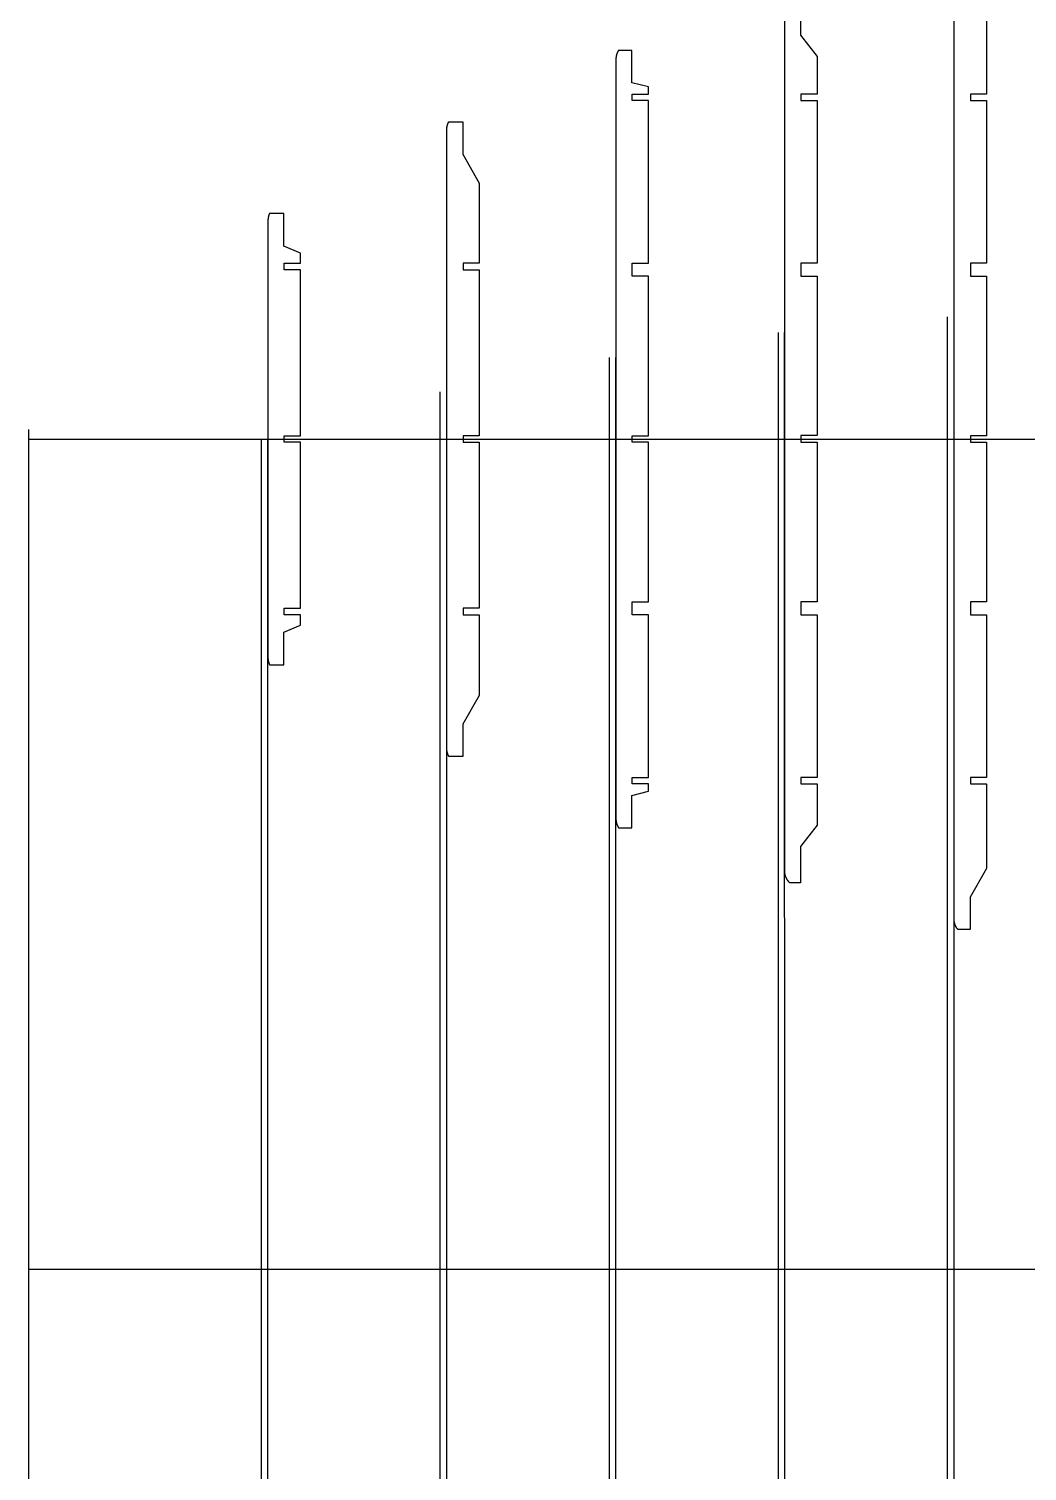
# Model space of a CAD drawing. Header units: inches. Extents: x -1514 to 1282, y -2074 to 286.
# Drawn here: x 233.9 to 295.3, y -56.2 to 32.5 of the extents above; entities that cross this region are included whole.
import ezdxf

# ---------------------------------------------------------------- set-up
doc = ezdxf.new("R2010")
doc.units = ezdxf.units.IN
doc.header["$LTSCALE"] = 0.1
doc.header["$MEASUREMENT"] = 0

msp = doc.modelspace()

# ---------------------------------------------------------------- linework, layer by layer
for p, q in [((290.35966, -144.93508), (290.35966, 14.7903)), ((290.75966, -144.93508), (290.75966, 14.7903)), ((279.96276, -144.93508), (279.95101, 13.82188)), ((280.35141, -144.93508), (280.33966, 13.82191)), ((269.55966, -144.93508), (269.55966, 12.28618)), ((269.95966, -144.93508), (269.95966, 12.28618)), ((259.15966, -144.93508), (259.15966, 10.16935)), ((259.55966, -144.93508), (259.55966, 10.16935)), ((233.85513, -144.93508), (233.85513, 7.85454)), ((233.85513, 7.27605), (470.09796, 7.27605)), ((248.15966, -144.93508), (248.15966, 7.27605)), ((248.55966, -144.93508), (248.55966, 7.27605)), ((233.85513, -43.78328), (430.05717, -43.78328))]:
    msp.add_line(p, q)
at = {"color": 7, "linetype": 'Continuous', "lineweight": 25}
for points in [[(292.75966, 33.66588), (292.75966, 28.49029), (291.75966, 28.49029), (291.75966, 28.09029), (292.75966, 28.09029), (292.75966, 18.09029), (291.75966, 18.09029), (291.75966, 17.29029), (292.75966, 17.29029), (292.75966, 7.47605), (291.75966, 7.47605), (291.75966, 7.07605), (292.75966, 7.07605), (292.75966, -2.73819), (291.75966, -2.73819), (291.75966, -3.53819), (292.75966, -3.53819), (292.75966, -13.53819), (291.75966, -13.53819), (291.75966, -13.93819), (292.75966, -13.93819), (292.75966, -14.41052), (292.75966, -14.88284), (292.75966, -15.35517), (292.75966, -15.8275), (292.75966, -16.29982), (292.75966, -16.77215), (292.75966, -17.24448), (292.75966, -17.71681), (292.75966, -18.18913), (292.75966, -18.66146), (292.75966, -19.13379), (291.73961, -20.90055), (291.73961, -22.90055), (290.99916, -22.90055), (290.99557, -22.89635), (290.99201, -22.89212), (290.98848, -22.88787), (290.98496, -22.8836), (290.98147, -22.8793), (290.978, -22.87499), (290.97456, -22.87065), (290.97114, -22.86629), (290.96774, -22.86191), (290.96437, -22.85751), (290.96102, -22.85309), (290.9577, -22.84865), (290.9544, -22.84419), (290.95112, -22.83971), (290.94787, -22.83521), (290.94464, -22.83069), (290.94144, -22.82615), (290.93826, -22.8216), (290.93511, -22.81702), (290.93198, -22.81243), (290.92888, -22.80781), (290.9258, -22.80318), (290.92275, -22.79853), (290.91972, -22.79387), (290.91672, -22.78919), (290.91375, -22.78449), (290.9108, -22.77977), (290.90788, -22.77504), (290.90498, -22.77029), (290.90211, -22.76552), (290.89927, -22.76074), (290.89645, -22.75594), (290.89366, -22.75113), (290.8909, -22.7463), (290.88816, -22.74146), (290.88545, -22.7366), (290.88277, -22.73173), (290.88012, -22.72684), (290.87749, -22.72194), (290.87489, -22.71702), (290.87232, -22.7121), (290.86977, -22.70715), (290.86726, -22.7022), (290.86477, -22.69723), (290.86231, -22.69225), (290.85987, -22.68726), (290.85747, -22.68226), (290.85509, -22.67724), (290.85275, -22.67221), (290.85043, -22.66717), (290.84814, -22.66212), (290.84588, -22.65706), (290.84365, -22.65198), (290.84145, -22.6469), (290.83928, -22.64181), (290.83713, -22.6367), (290.83502, -22.63159), (290.83294, -22.62646), (290.83088, -22.62133), (290.82886, -22.61619), (290.82686, -22.61104), (290.8249, -22.60587), (290.82296, -22.60069), (290.82105, -22.59549), (290.81917, -22.59029), (290.81732, -22.58507), (290.81549, -22.57984), (290.8137, -22.5746), (290.81193, -22.56934), (290.81019, -22.56408), (290.80848, -22.5588), (290.8068, -22.55351), (290.80515, -22.54822), (290.80352, -22.54291), (290.80193, -22.53759), (290.80036, -22.53226), (290.79882, -22.52692), (290.79732, -22.52157), (290.79584, -22.51622), (290.79439, -22.51085), (290.79297, -22.50548), (290.79157, -22.50009), (290.79021, -22.4947), (290.78888, -22.4893), (290.78757, -22.4839), (290.7863, -22.47848), (290.78505, -22.47306), (290.78384, -22.46763), (290.78265, -22.46219), (290.78149, -22.45675), (290.78036, -22.4513), (290.77926, -22.44585), (290.7782, -22.44039), (290.77716, -22.43492), (290.77615, -22.42945), (290.77517, -22.42397), (290.77421, -22.41849), (290.77329, -22.41301), (290.7724, -22.40752), (290.77154, -22.40202), (290.77071, -22.39653), (290.76991, -22.39102), (290.76914, -22.38552), (290.76839, -22.38001), (290.76768, -22.3745), (290.767, -22.36899), (290.76635, -22.36347), (290.76573, -22.35795), (290.76514, -22.35243), (290.76457, -22.34691), (290.76404, -22.34139), (290.76354, -22.33587), (290.76307, -22.33034), (290.76263, -22.32482), (290.76222, -22.31929), (290.76184, -22.31376), (290.76149, -22.30824), (290.76118, -22.30271), (290.76089, -22.29719), (290.76063, -22.29166), (290.7604, -22.28614), (290.76021, -22.28054), (290.76004, -22.27495), (290.7599, -22.26935), (290.75979, -22.26374), (290.75972, -22.25814), (290.75967, -22.25254), (290.75966, -22.24694), (290.75966, 36.79904)], [(282.32592, 7.49487), (281.34092, 7.49487), (281.34088, 7.07606), (282.34088, 7.07606), (282.34088, -2.73819), (281.34088, -2.73819), (281.34088, -3.53818), (282.34088, -3.53818), (282.34088, -13.53819), (281.34088, -13.53819), (281.34088, -13.93819), (282.34088, -13.93819), (282.34088, -14.16928), (282.34088, -14.40037), (282.34088, -14.63147), (282.34088, -14.86256), (282.34088, -15.09366), (282.34088, -15.32476), (282.34088, -15.55585), (282.34088, -15.78695), (282.34088, -16.01804), (282.34088, -16.24914), (282.34088, -16.47681), (281.32085, -17.78908), (281.32085, -20.03251), (280.66635, -20.03251), (280.66431, -20.03064), (280.66188, -20.02838), (280.65945, -20.02612), (280.65703, -20.02385), (280.65462, -20.02157), (280.65222, -20.01928), (280.64982, -20.01698), (280.64744, -20.01467), (280.64506, -20.01235), (280.64268, -20.01002), (280.64032, -20.00769), (280.63796, -20.00534), (280.63561, -20.00299), (280.63326, -20.00063), (280.63093, -19.99826), (280.6286, -19.99588), (280.62628, -19.99349), (280.62397, -19.9911), (280.62167, -19.98869), (280.61937, -19.98628), (280.61708, -19.98386), (280.6148, -19.98143), (280.61253, -19.97899), (280.61027, -19.97655), (280.60801, -19.97409), (280.60576, -19.97163), (280.60352, -19.96916), (280.60129, -19.96668), (280.59907, -19.9642), (280.59685, -19.9617), (280.59465, -19.9592), (280.59245, -19.95669), (280.59026, -19.95417), (280.58807, -19.95165), (280.5859, -19.94912), (280.58373, -19.94658), (280.58158, -19.94403), (280.57943, -19.94147), (280.57729, -19.93891), (280.57516, -19.93634), (280.57303, -19.93376), (280.57092, -19.93118), (280.56881, -19.92858), (280.56671, -19.92599), (280.56463, -19.92338), (280.56255, -19.92076), (280.56047, -19.91814), (280.55841, -19.91552), (280.55636, -19.91288), (280.55431, -19.91024), (280.55227, -19.90759), (280.55025, -19.90494), (280.54823, -19.90227), (280.54622, -19.89961), (280.54422, -19.89693), (280.54223, -19.89425), (280.54024, -19.89156), (280.53827, -19.88886), (280.5363, -19.88616), (280.53435, -19.88345), (280.5324, -19.88074), (280.53046, -19.87802), (280.52854, -19.87529), (280.52662, -19.87256), (280.52471, -19.86982), (280.52281, -19.86707), (280.52092, -19.86432), (280.51903, -19.86157), (280.51716, -19.8588), (280.5153, -19.85603), (280.51345, -19.85326), (280.5116, -19.85048), (280.50977, -19.84769), (280.50794, -19.8449), (280.50613, -19.8421), (280.50432, -19.83929), (280.50252, -19.83649), (280.50074, -19.83367), (280.49896, -19.83085), (280.49719, -19.82802), (280.49544, -19.82519), (280.49369, -19.82236), (280.49195, -19.81952), (280.49022, -19.81667), (280.4885, -19.81382), (280.48679, -19.81096), (280.4851, -19.8081), (280.48341, -19.80523), (280.48173, -19.80236), (280.48006, -19.79948), (280.4784, -19.7966), (280.47675, -19.79371), (280.47511, -19.79082), (280.47349, -19.78792), (280.47187, -19.78502), (280.47026, -19.78212), (280.46866, -19.77921), (280.46707, -19.77629), (280.4655, -19.77337), (280.46393, -19.77045), (280.46237, -19.76752), (280.46082, -19.76458), (280.45928, -19.76164), (280.45775, -19.75869), (280.45623, -19.75573), (280.45472, -19.75277), (280.45322, -19.74981), (280.45172, -19.74683), (280.45024, -19.74385), (280.44877, -19.74087), (280.4473, -19.73788), (280.44585, -19.73489), (280.4444, -19.73189), (280.44297, -19.72888), (280.44154, -19.72587), (280.44012, -19.72286), (280.43872, -19.71983), (280.43732, -19.71681), (280.43593, -19.71378), (280.43455, -19.71074), (280.43319, -19.7077), (280.43183, -19.70465), (280.43048, -19.7016), (280.42914, -19.69855), (280.42781, -19.69549), (280.42649, -19.69242), (280.42518, -19.68935), (280.42388, -19.68628), (280.42259, -19.6832), (280.42131, -19.68011), (280.42004, -19.67703), (280.41878, -19.67393), (280.41752, -19.67084), (280.41628, -19.66774), (280.41505, -19.66463), (280.41383, -19.66152), (280.41262, -19.65841), (280.41141, -19.65529), (280.41022, -19.65217), (280.40904, -19.64904), (280.40786, -19.64591), (280.4067, -19.64278), (280.40555, -19.63964), (280.4044, -19.6365), (280.40327, -19.63335), (280.40215, -19.6302), (280.40103, -19.62705), (280.39993, -19.62389), (280.39884, -19.62073), (280.39775, -19.61757), (280.39668, -19.6144), (280.39562, -19.61123), (280.39456, -19.60806), (280.39352, -19.60488), (280.39249, -19.6017), (280.39146, -19.59852), (280.39045, -19.59533), (280.38945, -19.59214), (280.38845, -19.58895), (280.38747, -19.58575), (280.3865, -19.58256), (280.38553, -19.57935), (280.38458, -19.57615), (280.38364, -19.57294), (280.38271, -19.56973), (280.38178, -19.56652), (280.38087, -19.5633), (280.37997, -19.56009), (280.37908, -19.55687), (280.3782, -19.55364), (280.37732, -19.55042), (280.37646, -19.54719), (280.37561, -19.54396), (280.37477, -19.54073), (280.37394, -19.53749), (280.37312, -19.53426), (280.37231, -19.53102), (280.37151, -19.52778), (280.37072, -19.52453), (280.36994, -19.52129), (280.36918, -19.51804), (280.36842, -19.51479), (280.36767, -19.51154), (280.36693, -19.50829), (280.36621, -19.50504), (280.36549, -19.50178), (280.36478, -19.49852), (280.36409, -19.49526), (280.3634, -19.492), (280.36273, -19.48874), (280.36206, -19.48548), (280.36141, -19.48221), (280.36076, -19.47895), (280.36013, -19.47568), (280.35951, -19.47241), (280.3589, -19.46914), (280.35829, -19.46587), (280.3577, -19.4626), (280.35712, -19.45932), (280.35655, -19.45605), (280.35599, -19.45277), (280.35544, -19.44946), (280.35489, -19.44615), (280.35436, -19.44284), (280.35384, -19.43953), (280.35332, -19.43621), (280.35282, -19.43289), (280.35233, -19.42957), (280.35185, -19.42625), (280.35138, -19.42293), (280.35091, -19.4196), (280.35046, -19.41628), (280.35002, -19.41295), (280.34959, -19.40962), (280.34917, -19.40629), (280.34876, -19.40295), (280.34836, -19.39962), (280.34798, -19.39628), (280.3476, -19.39294), (280.34723, -19.3896), (280.34687, -19.38626), (280.34652, -19.38292), (280.34619, -19.37958), (280.34586, -19.37624), (280.34554, -19.37289), (280.34524, -19.36955), (280.34494, -19.3662), (280.34466, -19.36285), (280.34438, -19.3595), (280.34412, -19.35615), (280.34386, -19.3528), (280.34362, -19.34945), (280.34339, -19.3461), (280.34316, -19.34275), (280.34295, -19.33939), (280.34275, -19.33604), (280.34256, -19.33269), (280.34238, -19.32933), (280.3422, -19.32598), (280.34204, -19.32262), (280.34189, -19.31927), (280.34175, -19.31591), (280.34162, -19.31256), (280.3415, -19.3092), (280.34139, -19.30584), (280.3413, -19.30249), (280.34121, -19.29913), (280.34113, -19.29578), (280.34106, -19.29242), (280.34101, -19.28906), (280.34096, -19.28571), (280.34092, -19.28235), (280.3409, -19.279), (280.34088, -19.27564), (280.34088, -19.27228), (280.34088, 34.05569)], [(281.32085, 34.58461), (281.32085, 32.10987), (282.34088, 30.7976), (282.34088, 28.4903), (281.34088, 28.4903), (281.34088, 28.09029), (282.34088, 28.09029), (282.34088, 18.1003), (281.34088, 18.1003), (281.34088, 17.29029), (282.34088, 17.29029), (282.34092, 7.49149)], [(248.64771, 21.14023), (248.64625, 21.13685), (248.64481, 21.13346), (248.64337, 21.13007), (248.64195, 21.12668), (248.64054, 21.12327), (248.63915, 21.11986), (248.63776, 21.11645), (248.63639, 21.11303), (248.63503, 21.1096), (248.63369, 21.10617), (248.63235, 21.10273), (248.63103, 21.09929), (248.62972, 21.09584), (248.62842, 21.09238), (248.62714, 21.08892), (248.62587, 21.08546), (248.62461, 21.08199), (248.62336, 21.07851), (248.62212, 21.07503), (248.6209, 21.07155), (248.61969, 21.06806), (248.61849, 21.06456), (248.6173, 21.06106), (248.61613, 21.05756), (248.61497, 21.05405), (248.61382, 21.05054), (248.61268, 21.04702), (248.61155, 21.0435), (248.61044, 21.03997), (248.60934, 21.03644), (248.60825, 21.03291), (248.60718, 21.02937), (248.60611, 21.02582), (248.60506, 21.02228), (248.60402, 21.01873), (248.60299, 21.01517), (248.60198, 21.01161), (248.60098, 21.00805), (248.59999, 21.00448), (248.59901, 21.00091), (248.59804, 20.99734), (248.59709, 20.99376), (248.59615, 20.99018), (248.59522, 20.9866), (248.5943, 20.98301), (248.59339, 20.97942), (248.5925, 20.97583), (248.59162, 20.97224), (248.59075, 20.96864), (248.58989, 20.96504), (248.58905, 20.96143), (248.58822, 20.95782), (248.5874, 20.95421), (248.58659, 20.9506), (248.58579, 20.94699), (248.58501, 20.94337), (248.58424, 20.93975), (248.58348, 20.93613), (248.58273, 20.9325), (248.582, 20.92887), (248.58127, 20.92525), (248.58056, 20.92161), (248.57986, 20.91798), (248.57918, 20.91435), (248.5785, 20.91071), (248.57784, 20.90707), (248.57719, 20.90343), (248.57655, 20.89979), (248.57592, 20.89614), (248.57531, 20.8925), (248.57471, 20.88885), (248.57412, 20.8852), (248.57354, 20.88156), (248.57297, 20.87791), (248.57242, 20.87425), (248.57188, 20.8706), (248.57135, 20.86695), (248.57083, 20.86329), (248.57032, 20.85964), (248.56983, 20.85598), (248.56934, 20.85232), (248.56887, 20.84866), (248.56842, 20.84501), (248.56797, 20.84135), (248.56754, 20.83769), (248.56711, 20.83403), (248.5667, 20.83037), (248.56631, 20.82671), (248.56592, 20.82304), (248.56555, 20.81938), (248.56518, 20.81572), (248.56483, 20.81206), (248.5645, 20.8084), (248.56417, 20.80474), (248.56385, 20.80104), (248.56354, 20.79733), (248.56325, 20.79361), (248.56297, 20.7899), (248.56269, 20.78619), (248.56243, 20.78247), (248.56219, 20.77875), (248.56195, 20.77504), (248.56172, 20.77132), (248.56151, 20.7676), (248.56131, 20.76388), (248.56112, 20.76016), (248.56094, 20.75644), (248.56078, 20.75272), (248.56062, 20.749), (248.56048, 20.74528), (248.56035, 20.74155), (248.56023, 20.73783), (248.56012, 20.73411), (248.56002, 20.73038), (248.55993, 20.72666), (248.55986, 20.72294), (248.5598, 20.71921), (248.55975, 20.71549), (248.55971, 20.71176), (248.55968, 20.70804), (248.55966, 20.70432), (248.55966, 20.70059), (248.55966, -6.14849), (248.55966, -6.15221), (248.55968, -6.15594), (248.55971, -6.15966), (248.55975, -6.16339), (248.5598, -6.16711), (248.55986, -6.17083), (248.55994, -6.17456), (248.56002, -6.17828), (248.56012, -6.182), (248.56023, -6.18573), (248.56035, -6.18945), (248.56048, -6.19317), (248.56062, -6.1969), (248.56078, -6.20062), (248.56095, -6.20434), (248.56112, -6.20806), (248.56131, -6.21178), (248.56152, -6.2155), (248.56173, -6.21922), (248.56195, -6.22294), (248.56219, -6.22665), (248.56244, -6.23037), (248.5627, -6.23408), (248.56297, -6.2378), (248.56325, -6.24151), (248.56355, -6.24522), (248.56386, -6.24893), (248.56417, -6.25264), (248.5645, -6.2563), (248.56484, -6.25996), (248.56519, -6.26362), (248.56555, -6.26728), (248.56593, -6.27094), (248.56631, -6.2746), (248.56671, -6.27826), (248.56712, -6.28192), (248.56754, -6.28558), (248.56798, -6.28924), (248.56842, -6.2929), (248.56888, -6.29656), (248.56935, -6.30022), (248.56984, -6.30388), (248.57033, -6.30753), (248.57084, -6.31119), (248.57135, -6.31484), (248.57188, -6.3185), (248.57243, -6.32215), (248.57298, -6.3258), (248.57355, -6.32945), (248.57413, -6.3331), (248.57472, -6.33675), (248.57532, -6.3404), (248.57593, -6.34404), (248.57656, -6.34769), (248.5772, -6.35133), (248.57785, -6.35497), (248.57851, -6.35861), (248.57919, -6.36224), (248.57988, -6.36588), (248.58057, -6.36951), (248.58129, -6.37314), (248.58201, -6.37677), (248.58274, -6.3804), (248.58349, -6.38402), (248.58425, -6.38765), (248.58502, -6.39127), (248.58581, -6.39488), (248.5866, -6.3985), (248.58741, -6.40211), (248.58823, -6.40572), (248.58906, -6.40933), (248.58991, -6.41293), (248.59077, -6.41653), (248.59164, -6.42013), (248.59252, -6.42373), (248.59341, -6.42732), (248.59431, -6.43091), (248.59523, -6.4345), (248.59616, -6.43808), (248.5971, -6.44166), (248.59806, -6.44524), (248.59902, -6.44881), (248.6, -6.45238), (248.60099, -6.45595), (248.602, -6.45951), (248.60301, -6.46307), (248.60404, -6.46662), (248.60508, -6.47017), (248.60613, -6.47372), (248.6072, -6.47726), (248.60827, -6.4808), (248.60936, -6.48434), (248.61046, -6.48787), (248.61157, -6.49139), (248.6127, -6.49492), (248.61384, -6.49843), (248.61499, -6.50195), (248.61615, -6.50546), (248.61732, -6.50896), (248.61851, -6.51246), (248.61971, -6.51595), (248.62092, -6.51944), (248.62214, -6.52293), (248.62338, -6.52641), (248.62463, -6.52988), (248.62589, -6.53335), (248.62716, -6.53682), (248.62845, -6.54028), (248.62974, -6.54373), (248.63105, -6.54718), (248.63238, -6.55062), (248.63371, -6.55406), (248.63506, -6.55749), (248.63642, -6.56092), (248.63779, -6.56434), (248.63917, -6.56776), (248.64057, -6.57117), (248.64198, -6.57457), (248.6434, -6.57797), (248.64483, -6.58136), (248.64628, -6.58474), (248.64773, -6.58812), (248.6492, -6.59149), (248.65069, -6.59486), (248.65218, -6.59822), (248.65369, -6.60157), (248.65521, -6.60492), (248.65674, -6.60826), (249.53881, -6.60826), (249.53881, -4.60826), (250.55966, -4.18172), (250.55966, -3.53816), (249.55966, -3.53816), (249.55966, -3.13816), (250.55966, -3.13816), (250.55966, 7.07608), (249.55966, 7.07608), (249.55966, 7.47608), (250.55966, 7.47608), (250.55966, 17.69032), (249.55966, 17.69032), (249.55966, 18.09032), (250.55966, 18.09032), (250.55966, 18.71387), (249.53881, 19.14041), (249.53881, 21.14041), (248.64781, 21.14041)]]:
    msp.add_lwpolyline(points, dxfattribs=at)
for points in [[(270.95966, 7.47606), (271.95966, 7.47606), (271.95966, 17.2903), (270.95966, 17.2903), (270.95966, 18.0903), (271.95966, 18.0903), (271.95966, 28.0903), (270.95966, 28.0903), (270.95966, 28.4903), (271.95966, 28.4903), (271.95966, 28.9329), (270.93935, 29.17681), (270.93935, 31.17681), (270.11706, 31.17681), (270.11464, 31.17298), (270.11224, 31.16913), (270.10986, 31.16528), (270.10749, 31.16141), (270.10514, 31.15753), (270.10281, 31.15363), (270.10049, 31.14973), (270.0982, 31.14581), (270.09592, 31.14188), (270.09366, 31.13794), (270.09142, 31.13399), (270.0892, 31.13002), (270.08699, 31.12605), (270.0848, 31.12206), (270.08263, 31.11806), (270.08048, 31.11405), (270.07835, 31.11003), (270.07623, 31.106), (270.07413, 31.10196), (270.07205, 31.09791), (270.06999, 31.09385), (270.06795, 31.08978), (270.06592, 31.0857), (270.06392, 31.0816), (270.06193, 31.0775), (270.05996, 31.07339), (270.05801, 31.06927), (270.05608, 31.06514), (270.05416, 31.061), (270.05227, 31.05685), (270.05039, 31.0527), (270.04853, 31.04853), (270.04669, 31.04436), (270.04487, 31.04017), (270.04307, 31.03598), (270.04129, 31.03178), (270.03952, 31.02757), (270.03778, 31.02336), (270.03605, 31.01913), (270.03434, 31.0149), (270.03265, 31.01066), (270.03098, 31.00642), (270.02933, 31.00216), (270.0277, 30.9979), (270.02609, 30.99364), (270.02449, 30.98936), (270.02292, 30.98508), (270.02136, 30.98079), (270.01983, 30.9765), (270.01831, 30.9722), (270.01681, 30.96789), (270.01533, 30.96358), (270.01387, 30.95926), (270.01243, 30.95493), (270.01101, 30.9506), (270.00961, 30.94627), (270.00823, 30.94193), (270.00687, 30.93758), (270.00552, 30.93323), (270.0042, 30.92887), (270.0029, 30.92451), (270.00161, 30.92014), (270.00035, 30.91577), (269.9991, 30.9114), (269.99788, 30.90702), (269.99667, 30.90264), (269.99549, 30.89825), (269.99432, 30.89386), (269.99318, 30.88946), (269.99205, 30.88506), (269.99094, 30.88066), (269.98986, 30.87626), (269.98879, 30.87185), (269.98775, 30.86744), (269.98672, 30.86302), (269.98571, 30.8586), (269.98472, 30.85414), (269.98374, 30.84968), (269.98279, 30.84521), (269.98185, 30.84074), (269.98093, 30.83626), (269.98004, 30.83178), (269.97916, 30.82729), (269.9783, 30.8228), (269.97746, 30.8183), (269.97664, 30.8138), (269.97584, 30.8093), (269.97506, 30.80479), (269.9743, 30.80027), (269.97356, 30.79576), (269.97283, 30.79124), (269.97213, 30.78671), (269.97145, 30.78218), (269.97078, 30.77765), (269.97013, 30.77312), (269.96951, 30.76858), (269.9689, 30.76404), (269.96831, 30.7595), (269.96775, 30.75496), (269.9672, 30.75041), (269.96667, 30.74586), (269.96616, 30.74131), (269.96567, 30.73675), (269.96519, 30.7322), (269.96474, 30.72764), (269.96431, 30.72308), (269.9639, 30.71852), (269.9635, 30.71395), (269.96313, 30.70939), (269.96277, 30.70482), (269.96243, 30.70026), (269.96212, 30.69569), (269.96182, 30.69112), (269.96154, 30.68655), (269.96128, 30.68198), (269.96104, 30.67741), (269.96082, 30.67284), (269.96062, 30.66826), (269.96043, 30.66369), (269.96027, 30.65912), (269.96013, 30.65455), (269.96, 30.64998), (269.9599, 30.64541), (269.95981, 30.64084), (269.95974, 30.63627), (269.95969, 30.6317), (269.95967, 30.62713), (269.95966, 30.62256), (269.95966, -16.07046), (269.95967, -16.07521), (269.9597, -16.07996), (269.95975, -16.08471), (269.95982, -16.08946), (269.95992, -16.09421), (269.96003, -16.09897), (269.96017, -16.10372), (269.96032, -16.10847), (269.9605, -16.11323), (269.9607, -16.11798), (269.96092, -16.12274), (269.96115, -16.12749), (269.96142, -16.13224), (269.9617, -16.137), (269.962, -16.14175), (269.96232, -16.1465), (269.96267, -16.15125), (269.96303, -16.156), (269.96342, -16.16075), (269.96382, -16.1655), (269.96425, -16.17024), (269.9647, -16.17499), (269.96517, -16.17973), (269.96566, -16.18447), (269.96617, -16.18921), (269.9667, -16.19394), (269.96725, -16.19868), (269.96782, -16.20341), (269.96842, -16.20814), (269.96903, -16.21286), (269.96967, -16.21759), (269.97033, -16.22231), (269.97101, -16.22702), (269.9717, -16.23174), (269.97242, -16.23644), (269.97316, -16.24115), (269.97393, -16.24585), (269.97471, -16.25055), (269.97551, -16.25525), (269.97634, -16.25994), (269.97718, -16.26462), (269.97805, -16.2693), (269.97894, -16.27398), (269.97984, -16.27865), (269.98077, -16.28332), (269.98172, -16.28798), (269.9827, -16.29264), (269.98369, -16.29729), (269.9847, -16.30194), (269.98573, -16.30658), (269.98679, -16.31121), (269.98787, -16.31584), (269.98896, -16.32046), (269.99008, -16.32508), (269.99122, -16.32969), (269.9918, -16.33199), (269.99238, -16.33428), (269.99355, -16.33885), (269.99475, -16.34342), (269.99596, -16.34798), (269.9972, -16.35254), (269.99846, -16.35709), (269.99975, -16.36164), (270.00105, -16.36619), (270.00238, -16.37073), (270.00372, -16.37526), (270.00509, -16.37979), (270.00648, -16.38432), (270.00789, -16.38884), (270.00933, -16.39336), (270.01078, -16.39787), (270.01226, -16.40237), (270.01375, -16.40687), (270.01527, -16.41136), (270.01681, -16.41585), (270.01837, -16.42033), (270.01995, -16.4248), (270.02155, -16.42927), (270.02318, -16.43373), (270.02482, -16.43818), (270.02648, -16.44263), (270.02817, -16.44707), (270.02988, -16.4515), (270.0316, -16.45592), (270.03335, -16.46034), (270.03512, -16.46475), (270.03691, -16.46915), (270.03872, -16.47354), (270.04055, -16.47793), (270.0424, -16.4823), (270.04427, -16.48667), (270.04616, -16.49103), (270.04807, -16.49538), (270.05001, -16.49972), (270.05196, -16.50405), (270.05393, -16.50837), (270.05592, -16.51268), (270.05794, -16.51698), (270.05997, -16.52128), (270.06202, -16.52556), (270.0641, -16.52983), (270.06619, -16.53409), (270.0683, -16.53834), (270.07044, -16.54258), (270.07259, -16.54681), (270.07476, -16.55103), (270.07695, -16.55524), (270.07917, -16.55944), (270.0814, -16.56362), (270.08365, -16.5678), (270.08592, -16.57196), (270.08821, -16.57611), (270.09052, -16.58025), (270.09285, -16.58437), (270.0952, -16.58849), (270.09757, -16.59259), (270.09996, -16.59668), (270.10237, -16.60075), (270.10479, -16.60481), (270.10724, -16.60886), (270.1097, -16.6129), (270.11219, -16.61692), (270.11469, -16.62093), (270.11721, -16.62493), (270.11975, -16.62891), (270.12231, -16.63288), (270.12489, -16.63683), (270.12749, -16.64077), (270.13011, -16.64469), (270.93935, -16.64469), (270.93935, -14.64469), (271.95966, -14.38964), (271.95966, -13.93818), (270.95966, -13.93818), (270.95966, -13.53818), (271.95966, -13.53818), (271.95966, -3.53818), (270.95966, -3.53818), (270.95966, -2.73818), (271.95966, -2.73818), (271.95966, 7.07606), (270.95966, 7.07606)], [(261.55966, -3.53817), (261.55966, -3.98852), (261.55966, -4.43886), (261.55966, -4.8892), (261.55966, -5.33954), (261.55966, -5.78989), (261.55966, -6.24023), (261.55966, -6.69057), (261.55966, -7.14092), (261.55966, -7.59126), (261.55966, -8.0416), (261.55966, -8.49194), (260.53912, -10.25956), (260.53912, -12.25956), (259.69589, -12.25956), (259.69377, -12.25586), (259.69167, -12.25216), (259.68958, -12.24844), (259.68751, -12.24471), (259.68546, -12.24098), (259.68342, -12.23723), (259.6814, -12.23347), (259.67939, -12.22971), (259.6774, -12.22593), (259.67543, -12.22214), (259.67347, -12.21834), (259.67153, -12.21454), (259.66961, -12.21072), (259.6677, -12.2069), (259.66581, -12.20306), (259.66394, -12.19922), (259.66208, -12.19537), (259.66024, -12.19151), (259.65841, -12.18764), (259.6566, -12.18376), (259.65481, -12.17987), (259.65303, -12.17597), (259.65127, -12.17207), (259.64953, -12.16816), (259.6478, -12.16424), (259.64609, -12.16031), (259.6444, -12.15637), (259.64272, -12.15243), (259.64106, -12.14848), (259.63942, -12.14452), (259.63779, -12.14055), (259.63618, -12.13658), (259.63458, -12.1326), (259.633, -12.12861), (259.63144, -12.12461), (259.6299, -12.12061), (259.62837, -12.1166), (259.62686, -12.11259), (259.62537, -12.10857), (259.62389, -12.10454), (259.62243, -12.10051), (259.62098, -12.09647), (259.61955, -12.09242), (259.61814, -12.08837), (259.61675, -12.08431), (259.61537, -12.08025), (259.61401, -12.07618), (259.61267, -12.0721), (259.61134, -12.06802), (259.61003, -12.06394), (259.60874, -12.05985), (259.60746, -12.05575), (259.6062, -12.05165), (259.60496, -12.04755), (259.60373, -12.04344), (259.60252, -12.03932), (259.60133, -12.03521), (259.60016, -12.03108), (259.599, -12.02696), (259.59786, -12.02283), (259.59673, -12.01869), (259.59563, -12.01455), (259.59454, -12.01041), (259.59346, -12.00626), (259.59241, -12.00211), (259.59137, -11.99796), (259.59035, -11.9938), (259.58934, -11.98965), (259.58836, -11.98548), (259.58739, -11.98132), (259.58643, -11.97715), (259.5855, -11.97298), (259.58458, -11.9688), (259.58368, -11.96463), (259.58279, -11.96045), (259.58193, -11.95627), (259.58108, -11.95209), (259.58024, -11.9479), (259.57943, -11.94372), (259.57863, -11.93953), (259.57785, -11.93534), (259.57708, -11.93115), (259.57671, -11.92905), (259.57652, -11.928), (259.57634, -11.92694), (259.5756, -11.9227), (259.57488, -11.91846), (259.57418, -11.91421), (259.57349, -11.90996), (259.57282, -11.9057), (259.57217, -11.90144), (259.57153, -11.89718), (259.57091, -11.89292), (259.57031, -11.88865), (259.56972, -11.88438), (259.56915, -11.88011), (259.5686, -11.87584), (259.56806, -11.87156), (259.56754, -11.86728), (259.56704, -11.863), (259.56655, -11.85871), (259.56609, -11.85443), (259.56563, -11.85014), (259.5652, -11.84585), (259.56478, -11.84156), (259.56437, -11.83726), (259.56399, -11.83297), (259.56362, -11.82867), (259.56327, -11.82437), (259.56293, -11.82008), (259.56261, -11.81577), (259.56231, -11.81147), (259.56202, -11.80717), (259.56175, -11.80287), (259.56149, -11.79856), (259.56126, -11.79426), (259.56104, -11.78995), (259.56083, -11.78565), (259.56064, -11.78134), (259.56047, -11.77703), (259.56032, -11.77273), (259.56018, -11.76842), (259.56006, -11.76411), (259.55995, -11.7598), (259.55986, -11.7555), (259.55979, -11.75119), (259.55973, -11.74688), (259.55969, -11.74258), (259.55966, -11.73827), (259.55966, -11.73397), (259.55966, 26.28607), (259.55966, 26.2902), (259.55969, 26.29433), (259.55972, 26.29846), (259.55978, 26.30259), (259.55984, 26.30672), (259.55993, 26.31085), (259.56002, 26.31498), (259.56014, 26.31911), (259.56026, 26.32324), (259.56041, 26.32737), (259.56056, 26.3315), (259.56074, 26.33563), (259.56092, 26.33976), (259.56113, 26.34389), (259.56134, 26.34802), (259.56158, 26.35215), (259.56183, 26.35627), (259.56209, 26.3604), (259.56237, 26.36452), (259.56266, 26.36865), (259.56297, 26.37277), (259.5633, 26.37689), (259.56364, 26.38101), (259.56399, 26.38513), (259.56436, 26.38925), (259.56475, 26.39337), (259.56515, 26.39748), (259.56556, 26.40159), (259.56599, 26.4057), (259.56644, 26.40981), (259.5669, 26.41392), (259.56738, 26.41802), (259.56787, 26.42213), (259.56838, 26.42623), (259.5689, 26.43033), (259.56944, 26.43442), (259.56999, 26.43852), (259.57056, 26.44261), (259.57115, 26.4467), (259.57175, 26.45078), (259.57236, 26.45486), (259.57268, 26.45689), (259.57299, 26.45891), (259.57363, 26.46294), (259.57429, 26.46698), (259.57496, 26.47101), (259.57564, 26.47504), (259.57635, 26.47906), (259.57707, 26.48309), (259.5778, 26.48711), (259.57855, 26.49114), (259.57932, 26.49516), (259.5801, 26.49918), (259.58089, 26.5032), (259.58171, 26.50721), (259.58253, 26.51122), (259.58338, 26.51524), (259.58424, 26.51924), (259.58511, 26.52325), (259.58601, 26.52725), (259.58691, 26.53126), (259.58783, 26.53525), (259.58877, 26.53925), (259.58973, 26.54324), (259.5907, 26.54723), (259.59168, 26.55122), (259.59268, 26.5552), (259.5937, 26.55918), (259.59473, 26.56316), (259.59577, 26.56713), (259.59684, 26.5711), (259.59791, 26.57507), (259.59901, 26.57903), (259.60012, 26.58299), (259.60124, 26.58694), (259.60238, 26.59089), (259.60354, 26.59483), (259.60471, 26.59878), (259.60589, 26.60271), (259.6071, 26.60664), (259.60831, 26.61057), (259.60955, 26.61449), (259.61079, 26.61841), (259.61206, 26.62233), (259.61334, 26.62623), (259.61463, 26.63014), (259.61594, 26.63403), (259.61726, 26.63793), (259.61861, 26.64181), (259.61996, 26.64569), (259.62133, 26.64957), (259.62272, 26.65344), (259.62412, 26.6573), (259.62554, 26.66116), (259.62697, 26.66501), (259.62842, 26.66886), (259.62988, 26.6727), (259.63136, 26.67653), (259.63285, 26.68036), (259.63436, 26.68418), (259.63588, 26.68799), (259.63742, 26.6918), (259.63898, 26.6956), (259.64054, 26.6994), (259.64213, 26.70318), (259.64373, 26.70696), (259.64534, 26.71073), (259.64697, 26.7145), (259.64862, 26.71825), (259.65028, 26.722), (259.65196, 26.72575), (259.65365, 26.72948), (259.65535, 26.73321), (259.65707, 26.73693), (259.65881, 26.74064), (259.66056, 26.74434), (259.66233, 26.74803), (259.66411, 26.75172), (259.6659, 26.7554), (259.66771, 26.75907), (259.66954, 26.76273), (259.67138, 26.76638), (259.67324, 26.77002), (259.67511, 26.77366), (259.677, 26.77728), (259.6789, 26.7809), (259.68081, 26.7845), (259.68274, 26.7881), (259.68469, 26.79169), (260.53912, 26.79169), (260.53912, 24.79169), (261.55966, 23.02408), (261.55966, 18.09031), (260.55966, 18.09031), (260.55966, 17.69031), (261.55966, 17.69031), (261.55966, 7.47607), (260.55966, 7.47607), (260.55966, 7.07607), (261.55966, 7.07607), (261.55966, -3.13817), (260.55966, -3.13817), (260.55966, -3.53817)]]:
    msp.add_lwpolyline(points, close=True, dxfattribs=at)

doc.saveas('drawing.dxf')
